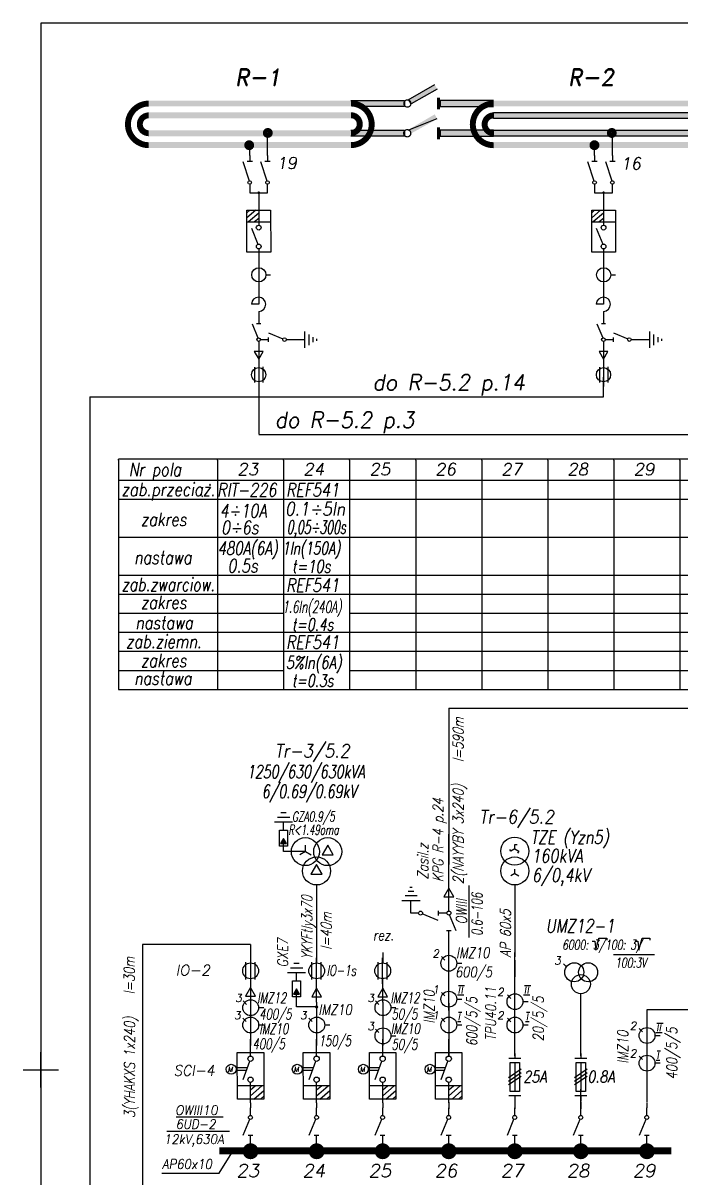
# Model space of a CAD drawing. Header units: millimetres. Extents: x -5 to 425, y -10 to 594.
# Drawn here: x -5 to 182, y 266.1 to 594 of the extents above; entities that cross this region are included whole.
import ezdxf
from ezdxf.enums import TextEntityAlignment as Align

# ---------------------------------------------------------------- set-up
doc = ezdxf.new("R2010")
doc.units = ezdxf.units.MM
doc.header["$PDMODE"] = 2
doc.header["$PDSIZE"] = 5
doc.layers.add('LINIE', color=4, linetype='Continuous')
doc.layers.add('STYKI', color=4, linetype='Continuous')
doc.styles.add('ROMAND', font='romand', dxfattribs={"width": 0.8, "oblique": 10, "height": 6})
doc.styles.add('ROMANS', font='romans', dxfattribs={"oblique": 10, "height": 4.2})

# ---------------------------------------------------------------- blocks, each defined once
blk = doc.blocks.new('8')
for p, q in [((-1.51, 6.04), (-1.51, -0.48)), ((1.96, 6.08), (1.96, -0.51))]:
    blk.add_line(p, q)
at = {"color": 7}
blk.add_line((0.21, 7.71), (0.21, -2.15), dxfattribs=at)
blk.add_circle((0.19, 2.81), 3)
blk = doc.blocks.new('*U4')
at = {"color": 0}
mesh = blk.add_polyface(dxfattribs=at)
corners = [(0, 0), (3.75, 6.51), (-3.76, 6.5)]
mesh.append_faces([[corners[k] for k in face] for face in [(0, 1, 2)]], dxfattribs={"color": 0})
blk = doc.blocks.new('6')
at = {"color": 7}
blk.add_line((-0.47, 6.02), (-0.47, -1.14), dxfattribs=at)
at = {"xscale": 0.5, "yscale": 0.5, "zscale": 0.5}
blk.add_blockref('*U4', (-0.47, 0.77), dxfattribs=at)
blk = doc.blocks.new('29')
for p, q in [((-12.14, 13.99), (-0.98, 20.41)), ((0.05, 18.48), (-10.92, 12.37)), ((-36.25, 13.75), (-13.75, 13.75)), ((-13.75, 11.25), (-33.75, 11.25)), ((-13.75, 13.75), (-13.75, 11.25)), ((-10.93, 12.35), (-11.85, 14.09)), ((-10.95, 12.16), (-11.78, 13.93)), ((23.75, 13.75), (1.25, 13.75)), ((1.25, 13.75), (1.25, 11.25)), ((1.25, 11.25), (23.75, 11.25)), ((-11.94, 1.43), (0, 6.25)), ((-36.25, 1.25), (-13.75, 1.25)), ((-13.75, 1.25), (-13.75, -1.25)), ((23.75, 1.25), (1.25, 1.25)), ((1.25, 1.25), (1.25, -1.25)), ((-13.75, -1.25), (-36.25, -1.25)), ((1.25, -1.25), (23.75, -1.25))]:
    blk.add_line(p, q)
at = {"const_width": 2.5}
for points in [[(-121.23, 12.47, 0.414214), (-129.98, 3.72, 1)], [(-36.25, -5, 0.414214), (-27.5, 3.75, 0.414214), (-36.25, 12.5, 1)], [(23.77, 12.47, 0.414214), (15.02, 3.72, 1)], [(108.75, -5, 0.414214), (117.5, 3.75, 0.414214), (108.75, 12.5, 1)], [(-129.98, 3.72, 0.414214), (-121.23, -5.03, 1)], [(-121.25, 7.5, 0.414214), (-125, 3.75, 1)], [(-125, 3.75, 0.414214), (-121.25, 0, 1)], [(-36.25, 0.08, 0.414214), (-32.5, 3.83, 0.414214), (-36.25, 7.58, 1)], [(15.02, 3.72, 0.414214), (23.77, -5.03, 1)], [(23.75, 7.5, 0.414214), (20, 3.75, 1)], [(20, 3.75, 0.414214), (23.75, 0, 1)], [(108.75, 0.08, 0.414214), (112.5, 3.83, 0.414214), (108.75, 7.58, 1)]]:
    blk.add_lwpolyline(points, format="xyb", dxfattribs=at)
at = {"const_width": 0.5}
for points in [[(-14, 12.5, 1), (-11, 12.5, 1)], [(-13.98, 12.49, 1), (-10.98, 12.49, 1)], [(-14.08, -0.03, 1), (-11.08, -0.03, 1)], [(-14, 0, 1), (-11, 0, 1)]]:
    blk.add_lwpolyline(points, format="xyb", close=True, dxfattribs=at)
for points in [[(23.75, 6.25), (23.75, 8.75), (108.75, 8.75), (108.75, 6.25)], [(23.75, -1.25), (23.75, 1.25), (108.75, 1.25), (108.75, -1.25)]]:
    blk.add_lwpolyline(points, close=True)
for points in [[(-11.99, 14.01), (-0.98, 20.41), (-10.92, 12.37), (0.1, 18.49)], [(0, 15), (1.25, 15), (0, 10), (1.25, 10)], [(-121.25, 13.75), (-36.25, 13.75), (-121.25, 11.25), (-36.25, 11.25)], [(-36.25, 13.75), (-13.75, 13.75), (-36.25, 11.25), (-13.75, 11.25)], [(1.25, 13.75), (23.75, 13.75), (1.25, 11.25), (23.75, 11.25)], [(23.75, 13.75), (108.75, 13.75), (23.75, 11.25), (108.75, 11.25)], [(-121.25, 8.75), (-36.25, 8.75), (-121.25, 6.25), (-36.25, 6.25)], [(-12.01, 1.52), (-1, 7.92), (-10.93, -0.12), (0.08, 6)], [(23.75, 8.75), (108.75, 8.75), (23.75, 6.25), (108.75, 6.25)], [(-121.25, 1.25), (-36.25, 1.25), (-121.25, -1.25), (-36.25, -1.25)], [(-36.25, 1.25), (-13.75, 1.25), (-36.25, 1.25), (-13.75, -1.25)], [(-36.25, 1.25), (-13.75, 1.25), (-36.25, -1.25), (-13.75, -1.25)], [(0, 2.5), (1.25, 2.5), (0, -2.5), (1.25, -2.5)], [(1.25, 1.25), (23.75, 1.25), (1.25, -1.25), (23.75, 1.25)], [(1.25, 1.25), (23.75, 1.25), (1.25, -1.25), (23.75, -1.25)], [(23.75, 1.25), (108.75, 1.25), (23.75, -1.25), (108.75, -1.25)], [(-121.25, -3.75), (-36.25, -3.75), (-121.25, -6.25), (-36.25, -6.25)], [(23.75, -3.75), (108.75, -3.75), (23.75, -6.25), (108.75, -6.25)]]:
    blk.add_solid(points)
blk = doc.blocks.new('7')
for p, q in [((3.4, 0), (-3.46, 0)), ((0, 4.82), (0, 0)), ((2.19, -1.76), (-2.36, -1.76)), ((0.98, -3.52), (-1.07, -3.52)), ((0.36, -5.03), (-0.49, -5.03))]:
    blk.add_line(p, q)

msp = doc.modelspace()

# ---------------------------------------------------------------- linework, layer by layer
for p, q in [((420, 594), (0, 594)), ((0, 594), (0, 0)), ((58.25, 322.65), (58.25, 327.59)), ((60.85, 322.68), (60.85, 327.57)), ((132.87, 289.7), (136.25, 289.7)), ((134.56, 289.7), (134.56, 288.16)), ((151.62, 289.7), (155, 289.7)), ((153.31, 289.7), (153.31, 288.16)), ((50.65, 267.71), (54.29, 273.51)), ((34.4, 267.71), (50.65, 267.71))]:
    msp.add_line(p, q)
at = {"color": 7}
for p, q in [((64.37, 556.42), (64.37, 562.67)), ((162.25, 556.42), (162.25, 562.67)), ((59.31, 556.42), (59.31, 559.33)), ((157.19, 556.42), (157.18, 559.33)), ((58.58, 554.79), (60.09, 554.79)), ((59.31, 556.42), (59.31, 554.79)), ((63.64, 554.79), (65.15, 554.79)), ((64.37, 556.42), (64.37, 554.79)), ((156.46, 554.79), (157.97, 554.79)), ((157.19, 556.42), (157.19, 554.79)), ((161.52, 554.79), (163.03, 554.79)), ((162.25, 556.42), (162.25, 554.79)), ((59.32, 548.26), (59.32, 545.88)), ((64.38, 545.88), (64.38, 548.26)), ((157.19, 548.26), (157.19, 545.88)), ((162.26, 545.88), (162.26, 548.26)), ((59.32, 545.88), (64.38, 545.88)), ((61.88, 545.88), (61.88, 544.27)), ((157.19, 545.88), (162.26, 545.88)), ((159.75, 545.88), (159.75, 544.27)), ((61.88, 544.27), (61.88, 541.89)), ((61.88, 541.89), (61.88, 536.65)), ((159.75, 544.27), (159.75, 541.89)), ((159.75, 541.89), (159.75, 536.65)), ((58.5, 529.01), (58.5, 540.95)), ((58.5, 540.95), (65.25, 540.95)), ((59.35, 540.95), (58.5, 540.17)), ((61.04, 540.95), (58.5, 538.72)), ((61.88, 540.06), (58.96, 537.58)), ((61.88, 538.57), (60.67, 537.58)), ((64.53, 540.95), (65.25, 540.95)), ((65.25, 540.95), (65.28, 529.01)), ((156.38, 529.01), (156.38, 540.95)), ((156.38, 540.95), (163.13, 540.95)), ((157.23, 540.95), (156.38, 540.17)), ((158.92, 540.95), (156.38, 538.72)), ((159.75, 540.06), (156.84, 537.58)), ((159.75, 538.57), (158.55, 537.58)), ((162.41, 540.95), (163.13, 540.95)), ((163.13, 540.95), (163.15, 529.01)), ((58.5, 537.58), (65.25, 537.58)), ((156.38, 537.58), (163.13, 537.58)), ((58.66, 529.01), (58.5, 529.01)), ((65.28, 529.01), (58.66, 529.01)), ((61.88, 529.95), (61.88, 527.92)), ((156.54, 529.01), (156.38, 529.01)), ((163.15, 529.01), (156.54, 529.01)), ((159.75, 529.95), (159.75, 527.92)), ((61.88, 527.92), (61.88, 526.38)), ((61.88, 526.38), (61.88, 519.07)), ((159.75, 527.92), (159.75, 526.38)), ((159.75, 526.38), (159.75, 519.07)), ((63.94, 522.62), (65.25, 522.62)), ((161.81, 522.62), (163.12, 522.62)), ((61.88, 520.76), (61.87, 517.59)), ((159.75, 520.76), (159.75, 517.59)), ((61.87, 517.59), (61.87, 514.3)), ((159.75, 517.59), (159.75, 514.3)), ((61.87, 514.3), (59.81, 514.3)), ((61.88, 512.22), (61.88, 510.85)), ((159.75, 514.3), (157.68, 514.3)), ((159.75, 512.22), (159.75, 510.85)), ((61.26, 508.76), (62.45, 508.76)), ((61.88, 510.91), (61.88, 508.76)), ((159.13, 508.76), (160.33, 508.76)), ((159.75, 510.91), (159.75, 508.76)), ((74.9, 506.48), (74.9, 501.85)), ((76.09, 505.66), (76.09, 502.59)), ((61.87, 502.16), (61.87, 497.33)), ((61.88, 503.69), (61.88, 501.72)), ((62.44, 504.19), (64.59, 504.19)), ((64.59, 504.81), (64.59, 503.61)), ((69.69, 504.19), (71.66, 504.19)), ((71.65, 504.19), (74.9, 504.19)), ((77.28, 504.85), (77.28, 503.46)), ((78.3, 504.43), (78.3, 503.86)), ((159.75, 503.69), (159.75, 501.72)), ((159.75, 502.16), (159.75, 497.33)), ((160.32, 504.19), (162.47, 504.19)), ((162.47, 504.81), (162.47, 503.61)), ((167.57, 504.19), (169.53, 504.19)), ((60.72, 496.42), (60.72, 492.01)), ((61.87, 497.55), (61.87, 490.89)), ((63.06, 496.45), (63.06, 492)), ((158.59, 496.42), (158.59, 492.01)), ((159.75, 497.55), (159.75, 490.89)), ((160.93, 496.45), (160.93, 492)), ((22.06, 470.36), (50.19, 470.36)), ((22.06, 469.98), (22.06, 470.31)), ((22.06, 469.98), (22.06, 404.96)), ((50.19, 470.36), (331.44, 470.36)), ((50.19, 469.97), (50.19, 470.36)), ((50.19, 469.98), (50.19, 404.96)), ((68.94, 469.97), (68.94, 470.36)), ((68.94, 469.98), (68.94, 404.96)), ((87.69, 469.97), (87.69, 470.36)), ((87.69, 469.98), (87.69, 404.96)), ((106.44, 469.97), (106.44, 470.36)), ((106.44, 469.98), (106.44, 404.96)), ((125.19, 469.97), (125.19, 470.36)), ((125.19, 469.98), (125.19, 404.96)), ((143.94, 469.97), (143.94, 470.36)), ((143.94, 469.98), (143.94, 404.96)), ((162.69, 469.97), (162.69, 470.36)), ((162.69, 469.98), (162.69, 404.96)), ((181.44, 469.97), (181.44, 470.36)), ((181.44, 469.98), (181.44, 404.96)), ((22.06, 464.36), (50.19, 464.36)), ((50.19, 464.36), (331.44, 464.36)), ((50.19, 464.36), (331.44, 464.36)), ((46.06, 459.92), (45.77, 459.63)), ((22.06, 458.96), (50.19, 458.96)), ((50.19, 458.96), (331.44, 458.96)), ((50.19, 451.23), (50.19, 451.23)), ((50.19, 451.23), (50.19, 451.23)), ((22.06, 448.16), (50.19, 448.16)), ((50.19, 448.16), (331.44, 448.16)), ((22.06, 437.36), (50.19, 437.36)), ((50.19, 437.36), (331.44, 437.36)), ((22.06, 431.96), (50.19, 431.96)), ((50.19, 431.96), (256.44, 431.96)), ((22.06, 426.56), (50.19, 426.56)), ((50.19, 426.56), (68.94, 426.56)), ((87.69, 426.56), (331.44, 426.56)), ((22.06, 421.16), (50.19, 421.16)), ((50.19, 421.16), (331.44, 421.16)), ((22.06, 415.76), (50.19, 415.76)), ((50.19, 415.76), (256.44, 415.76)), ((22.06, 410.36), (50.19, 410.36)), ((50.19, 410.36), (68.94, 410.36)), ((87.69, 410.36), (331.44, 410.36)), ((22.06, 404.96), (50.19, 404.96)), ((50.19, 404.96), (331.44, 404.96)), ((66.34, 367.35), (71.49, 367.35)), ((67.25, 368.67), (70.66, 368.67)), ((68.16, 369.99), (69.7, 369.99)), ((68.89, 365.03), (68.89, 367.35)), ((68.9, 360.9), (68.9, 361.42)), ((68.9, 360.45), (68.9, 360.9)), ((75.12, 358.93), (75.12, 360.78)), ((81.46, 360.78), (79.86, 358.01)), ((83.05, 358.01), (81.46, 360.78)), ((134.56, 360.95), (135.19, 360.95)), ((134.56, 359.68), (134.56, 360.95)), ((68.9, 358.93), (68.9, 360.45)), ((75.12, 358.93), (68.9, 358.93)), ((75.12, 358.93), (73.53, 358.01)), ((75.12, 358.93), (76.72, 358.01)), ((79.86, 358.01), (83.05, 358.01)), ((133.46, 359.04), (133.15, 359.58)), ((134.56, 359.68), (133.46, 359.04)), ((134.56, 359.68), (135.66, 359.04)), ((135.66, 359.04), (135.35, 358.51)), ((78.29, 355.29), (76.7, 352.52)), ((79.89, 352.52), (78.29, 355.29)), ((76.7, 352.52), (79.89, 352.52)), ((134.56, 352.69), (133.46, 352.05)), ((134.56, 352.69), (134.56, 353.96)), ((134.56, 352.69), (135.66, 352.05)), ((78.29, 349.47), (78.29, 329.07)), ((104.33, 347.76), (105.87, 347.76)), ((104.8, 348.89), (105.43, 348.89)), ((121.58, 334.6), (121.58, 349.34)), ((134.56, 349.47), (134.56, 329.07)), ((102.52, 345.11), (107.66, 345.11)), ((103.42, 346.44), (106.84, 346.44)), ((105.07, 341.5), (105.07, 345.11)), ((107.24, 341.51), (105.05, 341.51)), ((112.87, 340.82), (112.87, 342.15)), ((115.26, 341.51), (112.87, 341.51)), ((115.81, 342.08), (115.81, 344.26)), ((116.5, 336.45), (115.17, 336.45)), ((115.81, 334.06), (115.81, 336.45)), ((78.31, 332.82), (78.31, 327.2)), ((78.31, 332.82), (78.31, 327.2)), ((115.81, 315.95), (115.81, 334.36)), ((156.51, 333.51), (157.24, 333.51)), ((157.24, 333.51), (157.52, 331.02)), ((157.52, 331.02), (158.44, 334.34)), ((158.44, 334.34), (160.66, 334.34)), ((160.66, 334.34), (160.66, 333.79)), ((168.74, 333.51), (169.48, 333.51)), ((169.48, 333.51), (169.76, 331.02)), ((169.76, 331.02), (170.68, 334.34)), ((170.68, 334.34), (172.9, 334.34)), ((172.9, 334.34), (172.9, 333.79)), ((97.06, 330.29), (97.06, 327.2)), ((113.72, 329.17), (114.7, 328.18)), ((134.56, 328.92), (134.56, 330.35)), ((134.56, 324.49), (134.56, 330.35)), ((134.56, 328.1), (134.56, 323.45)), ((162.6, 329.73), (174.22, 329.73)), ((70.94, 325.94), (74.35, 325.94)), ((71.84, 327.26), (73.38, 327.26)), ((78.31, 321.6), (78.3, 325.14)), ((78.31, 321.6), (78.3, 325.14)), ((78.31, 321.6), (78.3, 325.14)), ((97.06, 321.6), (97.05, 325.14)), ((118.1, 327.29), (119.55, 327.29)), ((134.56, 300.95), (134.56, 325.32)), ((148.36, 327.14), (149.34, 326.16)), ((70.03, 324.62), (75.17, 324.62)), ((72.58, 322.29), (72.58, 324.62)), ((72.58, 318.17), (72.58, 318.69)), ((72.58, 317.71), (72.58, 318.17)), ((113.72, 318.98), (114.7, 318)), ((118.29, 318.31), (119.28, 318.31)), ((118.54, 320.99), (119.53, 320.99)), ((119.07, 318.31), (120.06, 318.31)), ((119.32, 320.99), (120.31, 320.99)), ((132.48, 318.27), (133.46, 317.28)), ((137.05, 318.31), (138.04, 318.31)), ((137.3, 320.99), (138.29, 320.99)), ((137.84, 318.31), (138.82, 318.31)), ((138.08, 320.99), (139.07, 320.99)), ((153.31, 300.95), (153.31, 318.63)), ((57.46, 316.56), (58.44, 315.57)), ((72.58, 314.86), (72.58, 317.71)), ((78.31, 314.86), (72.58, 314.86)), ((78.31, 316.23), (78.31, 313.86)), ((95.01, 316.56), (96, 315.58)), ((97.06, 316.23), (97.06, 313.86)), ((115.81, 313.86), (115.81, 315.91)), ((118.1, 317.11), (119.55, 317.11)), ((136.86, 316.4), (138.31, 316.4)), ((57.35, 311.71), (58.33, 310.72)), ((61.84, 314.68), (63.29, 314.68)), ((76.1, 311.71), (77.08, 310.72)), ((78.31, 313.86), (78.31, 311.99)), ((78.31, 312.06), (78.31, 303.93)), ((97.06, 313.86), (97.06, 311.99)), ((97.06, 312.06), (97.06, 303.93)), ((99.39, 314.69), (100.84, 314.69)), ((113.73, 311.64), (114.71, 310.65)), ((115.81, 312.06), (115.81, 303.93)), ((118.54, 313.37), (119.53, 313.37)), ((132.48, 311.64), (133.46, 310.65)), ((137.89, 313.37), (138.87, 313.37)), ((172.06, 314.07), (172.06, 287.82)), ((190.81, 314.07), (172.06, 314.07)), ((172.06, 312.06), (172.06, 303.93)), ((61.86, 309.76), (63.31, 309.76)), ((80.61, 309.76), (82.06, 309.76)), ((95.01, 308.56), (96, 307.58)), ((118.11, 309.76), (119.56, 309.76)), ((118.29, 310.69), (119.28, 310.69)), ((136.86, 309.76), (138.31, 309.76)), ((137.64, 310.69), (138.63, 310.69)), ((169.85, 308.75), (170.83, 307.77)), ((174.86, 310.25), (175.85, 310.25)), ((175.64, 310.25), (176.63, 310.25)), ((78.31, 303.17), (78.31, 305.74)), ((97.06, 303.17), (97.06, 305.74)), ((99.39, 306.69), (100.84, 306.69)), ((115.81, 303.17), (115.81, 305.74)), ((174.36, 306.8), (175.81, 306.8)), ((174.61, 307.58), (175.6, 307.58)), ((175.4, 307.58), (176.38, 307.58)), ((55.81, 288.69), (55.78, 301.96)), ((55.78, 301.96), (63.13, 301.96)), ((59.56, 300.92), (59.56, 303.17)), ((63.13, 301.96), (63.31, 301.96)), ((63.13, 301.96), (63.31, 301.96)), ((63.31, 301.96), (63.31, 288.69)), ((74.56, 288.69), (74.53, 301.96)), ((74.53, 301.96), (81.88, 301.96)), ((78.31, 300.92), (78.31, 303.17)), ((81.88, 301.96), (82.06, 301.96)), ((82.06, 301.96), (82.06, 288.69)), ((93.31, 288.69), (93.28, 301.96)), ((93.28, 301.96), (100.63, 301.96)), ((97.06, 300.92), (97.06, 303.17)), ((100.63, 301.96), (100.81, 301.96)), ((100.81, 301.96), (100.81, 288.69)), ((112.06, 288.69), (112.03, 301.96)), ((112.03, 301.96), (119.38, 301.96)), ((115.81, 300.92), (115.81, 303.17)), ((115.81, 300.92), (115.81, 303.17)), ((119.38, 301.96), (119.56, 301.96)), ((119.56, 301.96), (119.56, 288.69)), ((134.56, 301.69), (134.56, 300.37)), ((153.31, 301.69), (153.31, 300.37)), ((174.95, 302.45), (175.94, 302.45)), ((132.87, 300.37), (136.25, 300.37)), ((134.41, 300.38), (134.41, 300.37)), ((134.56, 299.06), (134.56, 290.89)), ((151.62, 300.37), (155, 300.37)), ((153.16, 300.38), (153.16, 300.37)), ((153.31, 299.06), (153.31, 290.89)), ((169.85, 300.92), (170.83, 299.93)), ((174.36, 298.97), (175.81, 298.97)), ((174.7, 299.78), (175.69, 299.78)), ((58.56, 297.59), (55.46, 297.59)), ((58.31, 296.87), (55.46, 296.87)), ((77.31, 297.59), (74.21, 297.59)), ((77.06, 296.87), (74.21, 296.87)), ((96.06, 297.59), (92.96, 297.59)), ((95.81, 296.87), (92.96, 296.87)), ((114.74, 296.87), (111.88, 296.87)), ((114.99, 297.59), (111.89, 297.59)), ((136.39, 297.24), (132.74, 294.73)), ((132.77, 293.78), (136.38, 296.3)), ((132.77, 292.83), (136.35, 295.27)), ((155.14, 297.24), (151.49, 294.73)), ((151.52, 293.78), (155.13, 296.3)), ((151.52, 292.83), (155.1, 295.27)), ((63.31, 292.44), (55.81, 292.44)), ((59.56, 289.68), (62.8, 292.44)), ((59.56, 291.33), (60.9, 292.44)), ((82.06, 292.44), (74.56, 292.44)), ((78.31, 287.64), (78.31, 293.47)), ((78.31, 289.68), (81.55, 292.44)), ((78.31, 291.33), (79.65, 292.44)), ((100.81, 292.44), (93.31, 292.44)), ((97.06, 287.64), (97.06, 293.47)), ((97.06, 291.33), (98.4, 292.44)), ((97.06, 289.68), (100.3, 292.44)), ((119.56, 292.44), (112.06, 292.44)), ((115.81, 289.68), (119.05, 292.44)), ((115.81, 291.33), (117.15, 292.44)), ((63.31, 288.69), (55.81, 288.69)), ((56.61, 288.69), (55.81, 288.69)), ((56.61, 288.69), (55.81, 288.69)), ((60.49, 288.69), (63.31, 291.17)), ((62.37, 288.69), (63.31, 289.55)), ((82.06, 288.69), (74.56, 288.69)), ((75.36, 288.69), (74.56, 288.69)), ((79.24, 288.69), (82.06, 291.17)), ((81.12, 288.69), (82.06, 289.55)), ((100.81, 288.69), (93.31, 288.69)), ((94.11, 288.69), (93.31, 288.69)), ((97.99, 288.69), (100.81, 291.17)), ((99.87, 288.69), (100.81, 289.55)), ((119.56, 288.69), (112.06, 288.69)), ((112.86, 288.69), (112.06, 288.69)), ((116.74, 288.69), (119.56, 291.17)), ((118.62, 288.69), (119.56, 289.55)), ((134.56, 289.7), (134.56, 285.95)), ((153.31, 285.95), (153.31, 291.57)), ((59.56, 284.08), (59.56, 286.26)), ((78.31, 284.08), (78.31, 286.26)), ((78.31, 284.08), (78.31, 286.26)), ((78.32, 287.66), (78.32, 286.24)), ((97.06, 284.08), (97.06, 286.26)), ((97.06, 284.08), (97.06, 286.26)), ((97.07, 287.66), (97.07, 286.24)), ((115.81, 284.08), (115.81, 286.26)), ((115.81, 287.66), (115.81, 286.24)), ((134.56, 284.08), (134.56, 286.26)), ((134.57, 287.66), (134.57, 286.24)), ((153.31, 287.82), (153.31, 285.95)), ((153.31, 284.08), (153.31, 286.26)), ((172.06, 284.08), (172.06, 286.26)), ((172.07, 287.66), (172.07, 286.24)), ((38.4, 283.65), (51.74, 283.65)), ((35.76, 279.62), (53.55, 279.62)), ((58.87, 278.45), (60.21, 278.45)), ((77.62, 278.45), (78.96, 278.45)), ((77.62, 278.45), (78.96, 278.45)), ((78.31, 276.06), (78.31, 278.45)), ((78.31, 276.06), (78.31, 278.45)), ((96.37, 278.45), (97.71, 278.45)), ((96.37, 278.45), (97.71, 278.45)), ((97.06, 276.06), (97.06, 278.45)), ((97.06, 276.06), (97.06, 278.45)), ((115.12, 278.45), (116.46, 278.45)), ((115.81, 276.06), (115.81, 278.45)), ((133.87, 278.45), (135.21, 278.45)), ((134.56, 276.06), (134.56, 278.45)), ((152.62, 278.45), (153.96, 278.45)), ((153.31, 276.06), (153.31, 278.45)), ((171.37, 278.45), (172.71, 278.45)), ((172.06, 276.06), (172.06, 278.45))]:
    msp.add_line(p, q, dxfattribs=at)
at = {"lineweight": 30}
for p, q in [((59.56, 332.57), (28.9, 332.57)), ((28.92, 332.57), (28.92, 222.65))]:
    msp.add_line(p, q, dxfattribs=at)
at = {"color": 7, "lineweight": 30}
for p, q in [((59.56, 332.57), (59.56, 313.86)), ((59.56, 313.86), (59.56, 311.99)), ((59.56, 312.06), (59.56, 303.93)), ((59.56, 303.17), (59.56, 305.74)), ((59.56, 300.92), (59.56, 303.17)), ((59.56, 287.64), (59.56, 293.47)), ((59.57, 287.66), (59.57, 286.24)), ((59.56, 276.06), (59.56, 278.45))]:
    msp.add_line(p, q, dxfattribs=at)
at = {"color": 7, "const_width": 1.69}
for points in [[(128.55, 571.17, 0.414214), (122.64, 565.27, 1)], [(128.53, 567.82, 0.414214), (126, 565.29, 1)], [(122.64, 565.27, 0.414214), (128.55, 559.36, 1)], [(126, 565.29, 0.414214), (128.53, 562.76, 1)]]:
    msp.add_lwpolyline(points, format="xyb", dxfattribs=at)
at = {"color": 7}
for points in [[(67.75, 360.45), (67.75, 365.03), (70.01, 365.03), (70.01, 360.45)], [(71.44, 317.71), (71.44, 322.29), (73.69, 322.29), (73.69, 317.71)], [(133.23, 290.89), (133.23, 299.06), (135.9, 299.06), (135.9, 290.89)], [(151.98, 290.89), (151.98, 299.06), (154.65, 299.06), (154.65, 290.89)]]:
    msp.add_lwpolyline(points, close=True, dxfattribs=at)
for points, const_width in [([(78.08, 314.86, 1), (78.54, 314.86, 1)], 0.452), ([(58.44, 273.92, 1), (60.69, 273.92, 1)], 2.25), ([(77.19, 273.92, 1), (79.44, 273.92, 1)], 2.25), ([(95.94, 273.92, 1), (98.19, 273.92, 1)], 2.25), ([(114.69, 273.92, 1), (116.94, 273.92, 1)], 2.25), ([(133.44, 273.92, 1), (135.69, 273.92, 1)], 2.25), ([(152.19, 273.92, 1), (154.44, 273.92, 1)], 2.25), ([(170.94, 273.92, 1), (173.19, 273.92, 1)], 2.25), ([(58.81, 273.92, 1), (60.31, 273.92, 1)], 1.5)]:
    msp.add_lwpolyline(points, format="xyb", close=True, dxfattribs=dict(at, const_width=const_width))
at = {"const_width": 2}
msp.add_lwpolyline([(50.74, 274.03), (179.01, 274.03)], dxfattribs=at)
at = {"color": 7}
for centre, radius in [((59.32, 548.77), 0.506), ((64.38, 548.77), 0.506), ((157.2, 548.77), 0.506), ((162.26, 548.77), 0.506), ((61.87, 535.97), 0.675), ((159.75, 535.97), 0.675), ((61.88, 530.62), 0.675), ((159.75, 530.62), 0.675), ((61.91, 522.59), 2.02), ((159.78, 522.59), 2.02), ((61.85, 504.19), 0.506), ((69.19, 504.21), 0.506), ((159.72, 504.19), 0.506), ((167.06, 504.21), 0.506), ((61.87, 494.24), 2.02), ((159.74, 494.24), 2.02), ((75.12, 358.93), 3.98), ((81.46, 358.93), 3.98), ((134.56, 359.07), 3.98), ((78.29, 353.45), 3.98), ((134.56, 353.45), 3.98), ((107.8, 341.48), 0.562), ((115.84, 341.51), 0.562), ((115.84, 327.26), 2.25), ((151.45, 324.69), 2.7), ((155.38, 324.69), 2.7), ((153.31, 321.33), 2.7), ((115.84, 317.07), 2.25), ((134.6, 316.36), 2.25), ((59.59, 314.65), 2.25), ((97.14, 314.65), 2.25), ((59.6, 309.73), 2.25), ((78.35, 309.73), 2.25), ((115.85, 309.73), 2.25), ((134.6, 309.73), 2.25), ((97.14, 306.65), 2.25), ((172.1, 306.77), 2.25), ((54.06, 297.19), 1.4), ((59.56, 300.17), 0.75), ((59.56, 300.17), 0.75), ((72.81, 297.19), 1.4), ((78.31, 300.17), 0.75), ((91.56, 297.19), 1.4), ((97.06, 300.17), 0.75), ((110.49, 297.19), 1.4), ((115.81, 300.17), 0.75), ((172.1, 298.93), 2.25), ((59.56, 294.22), 0.75), ((78.31, 294.22), 0.75), ((97.06, 294.22), 0.75), ((115.81, 294.22), 0.75), ((59.53, 283.51), 0.562), ((78.28, 283.51), 0.562), ((78.28, 283.51), 0.562), ((97.03, 283.51), 0.562), ((97.03, 283.51), 0.562), ((115.78, 283.51), 0.562), ((134.53, 283.51), 0.562), ((153.28, 283.51), 0.562), ((172.03, 283.51), 0.562)]:
    msp.add_circle(centre, radius, dxfattribs=at)
msp.add_circle((59.57, 325.1), 2.25)
for centre in [(61.83, 514.22), (159.7, 514.22)]:
    msp.add_arc(centre, 2.02, 271.6767, 177.8355, dxfattribs=at)
msp.add_point((0, 297))
for points in [[(128.53, 572.04), (185.91, 572.04), (128.53, 570.35), (185.91, 570.35)], [(128.53, 568.66), (185.91, 568.66), (128.53, 566.97), (185.91, 566.97)], [(128.53, 563.6), (185.91, 563.6), (128.53, 561.91), (185.91, 561.91)], [(128.53, 560.22), (185.91, 560.22), (128.53, 558.54), (185.91, 558.54)], [(69.77, 361.21), (68.91, 362.7), (68.05, 361.21)], [(73.45, 318.48), (72.59, 319.96), (71.74, 318.48)]]:
    msp.add_solid(points, dxfattribs=at)
msp.add_3dface([(115.81, 348.55), (114.41, 346.11), (117.22, 346.11)], dxfattribs=at)
at = {"layer": 'LINIE', "color": 7}
for p, q in [((159.75, 487.94), (159.75, 493.57)), ((61.87, 490.89), (61.87, 477.35)), ((13.93, 487.94), (13.95, 126.92)), ((13.93, 487.94), (159.75, 487.94)), ((61.87, 479.13), (61.87, 477.35)), ((61.87, 477.92), (61.87, 477.35)), ((61.87, 477.32), (345.6, 477.32)), ((115.81, 399.63), (355.13, 399.63))]:
    msp.add_line(p, q, dxfattribs=at)
at = {"layer": 'LINIE', "color": 7, "const_width": 1.35}
for points in [[(63.73, 562.84, 1), (65.18, 562.84, 1)], [(161.36, 562.84, 1), (162.81, 562.84, 1)], [(58.45, 559.36, 1), (59.9, 559.36, 1)], [(156.44, 559.36, 1), (157.89, 559.36, 1)]]:
    msp.add_lwpolyline(points, format="xyb", close=True, dxfattribs=at)
at = {"layer": 'STYKI', "color": 7}
for p, q in [((57.34, 554.7), (59.15, 549.26)), ((62.4, 554.7), (64.21, 549.26)), ((155.21, 554.7), (157.02, 549.26)), ((160.27, 554.7), (162.09, 549.26)), ((59.78, 535.81), (61.63, 531.24)), ((157.65, 535.81), (159.51, 531.24)), ((59.97, 508.71), (61.66, 504.66)), ((157.85, 508.71), (159.54, 504.66)), ((64.67, 506.09), (68.72, 504.4)), ((162.54, 506.09), (166.6, 504.4)), ((115.81, 399.63), (115.81, 355.32)), ((115.81, 341.84), (115.81, 363.85)), ((112.82, 339.4), (108.31, 341.27)), ((117.93, 336.5), (116.05, 341)), ((115.81, 315.95), (115.81, 310.32)), ((115.81, 304.7), (115.81, 300.95)), ((57.42, 294.31), (59.34, 299.44)), ((76.17, 294.31), (78.09, 299.44)), ((94.92, 294.31), (96.84, 299.44)), ((113.67, 294.31), (115.59, 299.44)), ((115.81, 287.64), (115.81, 293.47)), ((115.81, 287.82), (115.81, 285.95)), ((57.45, 278.5), (59.32, 283)), ((76.2, 278.5), (78.07, 283)), ((76.2, 278.5), (78.07, 283)), ((94.95, 278.5), (96.82, 283)), ((94.95, 278.5), (96.82, 283)), ((113.7, 278.5), (115.57, 283)), ((132.45, 278.5), (134.32, 283)), ((151.2, 278.5), (153.07, 283)), ((169.95, 278.5), (171.82, 283))]:
    msp.add_line(p, q, dxfattribs=at)
at = {"layer": 'STYKI', "color": 7, "const_width": 0.338}
for points in [[(61.68, 545.89, 1), (62.09, 545.89, 1)], [(159.56, 545.89, 1), (159.96, 545.89, 1)]]:
    msp.add_lwpolyline(points, format="xyb", close=True, dxfattribs=at)

# ---------------------------------------------------------------- block references
at = {"color": 7, "xscale": 0.6749999999999998, "yscale": 0.6749999999999998, "zscale": 0.6749999999999998}
msp.add_blockref('29', (112.5, 562.76), dxfattribs=at)
at = {"color": 7}
for name, p, xscale, yscale, zscale, rotation in [('7', (172.78, 504.19), 0.6750000000000007, 0.6750000000000007, 0.6750000000000007, 90), ('*U4', (68.91, 362.7), 0.2280147247762159, 0.2280147247762159, 0.2280147247762159, 180), ('8', (78.46, 327.21), 0.75, 0.75, 0.75, 180), ('8', (78.46, 327.21), 0.75, 0.75, 0.75, 180), ('8', (97.21, 327.21), 0.75, 0.75, 0.75, 180), ('6', (77.96, 320.74), 0.75, 0.75, 0.75, 180), ('6', (96.71, 320.74), 0.75, 0.75, 0.75, 180), ('*U4', (72.59, 319.96), 0.2280147247762159, 0.2280147247762159, 0.2280147247762159, 180)]:
    msp.add_blockref(name, p, dxfattribs=dict(at, xscale=xscale, yscale=yscale, zscale=zscale, rotation=rotation))
at = {"xscale": 0.375, "yscale": 0.375, "zscale": 0.375, "rotation": 180}
msp.add_blockref('*U4', (59.56, 320.38), dxfattribs=at)

# ---------------------------------------------------------------- texts
at = {"color": 7, "oblique": 10}
for s, height, style, p in [('R-1', 4.725, 'ROMAND', (55.13, 576.26)), ('R-2', 4.725, 'ROMAND', (149.63, 576.26)), ('23', 3.45, 'ROMANS', (55.81, 465.7)), ('24', 3.45, 'ROMANS', (74.56, 465.7)), ('25', 3.45, 'ROMANS', (93.31, 465.7)), ('26', 3.45, 'ROMANS', (111.96, 465.7)), ('27', 3.45, 'ROMANS', (130.71, 465.7)), ('28', 3.45, 'ROMANS', (149.46, 465.7)), ('29', 3.45, 'ROMANS', (168.31, 465.7)), ('2', 2.25, 'ROMANS', (111.18, 328.89)), ('3', 2.25, 'ROMANS', (145.72, 326.9)), ('3', 2.25, 'ROMANS', (55.18, 316.28)), ('3', 2.25, 'ROMANS', (92.73, 316.28)), ('1', 2.25, 'ROMANS', (111.18, 318.7)), ('2', 2.25, 'ROMANS', (129.52, 317.99)), ('3', 2.25, 'ROMANS', (54.82, 311.35)), ('3', 2.25, 'ROMANS', (73.57, 311.35)), ('1', 2.25, 'ROMANS', (111.19, 311.35)), ('2', 2.25, 'ROMANS', (129.52, 311.35)), ('3', 2.25, 'ROMANS', (92.73, 308.28)), ('2', 2.25, 'ROMANS', (167.21, 308.4)), ('2', 2.25, 'ROMANS', (167.21, 300.56)), ('M', 1.4, 'ROMANS', (53.08, 296.5)), ('M', 1.4, 'ROMANS', (71.83, 296.5)), ('M', 1.4, 'ROMANS', (90.58, 296.5)), ('M', 1.4, 'ROMANS', (109.51, 296.5)), ('23', 3.75, 'ROMANS', (55.57, 266.54)), ('24', 3.75, 'ROMANS', (74.32, 266.54)), ('25', 3.75, 'ROMANS', (93.07, 266.54)), ('26', 3.75, 'ROMANS', (111.82, 266.54)), ('27', 3.75, 'ROMANS', (130.57, 266.54)), ('28', 3.75, 'ROMANS', (149.32, 266.54)), ('29', 3.75, 'ROMANS', (168.07, 266.54))]:
    msp.add_text(s, height=height, dxfattribs=dict(at, style=style)).set_placement(p)
for s, height, style, width, p in [(' Nr pola', 3.75, 'ROMANS', 0.8, (22.87, 465.5)), ('.', 3.75, 'ROMANS', 0.8, (47.35, 462.83)), ('4-10A', 3.75, 'ROMANS', 0.8, (50.77, 453.77)), (':', 3.75, 'ROMANS', 0.8, (54.61, 454.32)), ('0-6s', 3.75, 'ROMANS', 0.8, (51.17, 449.05)), (':', 3.75, 'ROMANS', 0.8, (54.93, 449.53)), ('1In(150A)', 3.6, 'ROMANS', 0.7, (68.49, 443.24)), ('0.5s', 3.75, 'ROMANS', 0.8, (53.01, 438.17)), ('t=10s', 3.6, 'ROMANS', 0.75, (71.28, 438.06)), ('1.6In(240A)', 3.4, 'ROMANS', 0.63, (68.6, 426.7)), ('t=0.4s', 3.5, 'ROMANS', 0.75, (71.28, 421.61)), ('5%In(6A)', 3.6, 'ROMANS', 0.75, (69.57, 410.79)), ('t=0.3s', 3.5, 'ROMANS', 0.75, (71.28, 405.7)), ('Tr-3/5.2', 3.75, 'ROMAND', 0.9, (66.44, 385.68)), ('1250/630/630kVA', 3.75, 'ROMANS', 0.7, (58.51, 379.74)), ('6/0.69/0.69kV', 3.75, 'ROMANS', 0.7, (62.72, 374.15)), ('GZA0.9/5', 2.8, 'ROMANS', 0.67, (71.34, 367.48)), ('Tr-6/5.2', 3.75, 'ROMAND', 0.9, (124.44, 366.94)), ('R<1.49oma', 2.8, 'ROMANS', 0.65, (70.28, 363.74)), ('TZE (Yzn5)', 3.75, 'ROMANS', 0.8, (139.04, 361.18)), ('160kVA', 3.75, 'ROMANS', 0.8, (139.27, 355.87)), ('6/0,4kV', 3.75, 'ROMANS', 0.8, (139.43, 350.39)), ('UMZ12-1', 3.75, 'ROMANS', 0.8, (143.32, 335.99)), ('rez.', 3, 'ROMAND', 0.8, (94.29, 333.73)), ('IMZ10', 3, 'ROMANS', 0.8, (117.93, 328.75)), ('6000: 3/100: 3/', 2.75, 'ROMANS', 0.7, (148.01, 331.12)), ('100:3V', 2.75, 'ROMANS', 0.7, (163.05, 326.04)), ('IO-1s', 3, 'ROMANS', 0.7, (81.14, 323.72)), ('600/5', 3, 'ROMANS', 0.8, (117.62, 323.29)), ('IMZ12', 3, 'ROMANS', 0.7, (61.44, 315.96)), ('IMZ12', 3, 'ROMANS', 0.7, (99.26, 315.97)), ('I', 1.9, 'ROMANS', 0.75, (118.46, 318.7)), ('I', 1.9, 'ROMANS', 0.75, (119.24, 318.7)), ('I', 1.9, 'ROMANS', 0.75, (137.22, 318.7)), ('I', 1.9, 'ROMANS', 0.75, (138.01, 318.7)), ('400/5', 3, 'ROMANS', 0.7, (62.03, 311.33)), ('IMZ10', 3, 'ROMANS', 0.8, (78.85, 312.6)), ('50/5', 3, 'ROMANS', 0.7, (99.58, 311.33)), ('I', 1.9, 'ROMANS', 0.75, (118.46, 311.08)), ('I', 1.9, 'ROMANS', 0.75, (137.81, 311.08)), ('IMZ10', 3, 'ROMANS', 0.7, (62.02, 307.18)), ('IMZ10', 3, 'ROMANS', 0.7, (99.37, 307.19)), ('I', 1.9, 'ROMANS', 0.75, (174.78, 307.97)), ('I', 1.9, 'ROMANS', 0.75, (175.52, 307.97)), ('400/5', 3, 'ROMANS', 0.7, (60.14, 302.91)), ('150/5', 3, 'ROMANS', 0.7, (78.89, 303.77)), ('50/5', 3, 'ROMANS', 0.7, (99.58, 302.74)), ('I', 1.9, 'ROMANS', 0.75, (174.87, 300.16)), ('25A', 3.3, 'ROMANS', 0.8, (137.01, 293.45)), ('0.8A', 3.3, 'ROMANS', 0.8, (155.19, 293.45)), ('6UD-2', 2.7, 'ROMANS', 0.9, (38.29, 280.27)), ('12kV,630A', 2.7, 'ROMANS', 0.9, (34.97, 276)), ('AP60x10', 2.7, 'ROMANS', 0.9, (34.45, 268.94))]:
    msp.add_text(s, height=height, dxfattribs=dict(at, style=style, width=width)).set_placement(p)
at = {"color": 7, "style": 'ROMANS', "oblique": 10}
for s, width, p, p2 in [('zab.przeciaz.', 0.745309, (22.87, 459.84), (49.49, 459.84)), ('RIT-226', 0.738384, (50.05, 459.68), (66.92, 459.68)), ('0.1-5In', 0.801809, (69.33, 454.29), (86.37, 454.29)), ('0,05-300s', 0.551951, (69.82, 449.13), (86.58, 449.13)), ('480A(6A)', 0.681493, (50.21, 443.13), (67.24, 443.13))]:
    msp.add_text(s, height=3.75, dxfattribs=dict(at, width=width)).set_placement(p, p2, align=Align.FIT)
at = {"color": 7, "style": 'ROMANS'}
for s, oblique, width, p in [('YKYFtly3x70', 15, 0.75, (77.06, 328.3)), ('OWIII', 10, 0.8, (120.93, 338.3)), ('0.6-106', 10, 0.7, (125.35, 335.01)), ('l=40m', 15, 0.8, (82.54, 331.03)), ('AP 60x5', 15, 0.8, (133.43, 328.89)), ('GXE7', 10, 0.8, (70.18, 326.11)), ('l=30m', 10, 0.8, (26.62, 318.45)), ('IMZ10', 10, 0.8, (111.76, 310.17)), ('TPU40.11', 10, 0.8, (129.2, 305.3)), ('600/5/5', 10, 0.75, (123.87, 303.75)), ('20/5/5', 10, 0.8, (142.72, 305.11)), ('400/5/5', 10, 0.8, (180.64, 294.27)), ('IMZ10', 10, 0.8, (166.71, 298.76))]:
    msp.add_text(s, height=3, rotation=90, dxfattribs=dict(at, oblique=oblique, width=width)).set_placement(p)
at = {"layer": 'LINIE', "color": 7, "style": 'ROMANS', "oblique": 10}
msp.add_text('16', height=3.375, dxfattribs=at).set_placement((164.6, 552.46))
for s, height, width, p in [('do R-5.2 p.14', 4.5, 0.95, (94.21, 489.82)), ('do R-5.2 p.3', 4.5, 0.95, (66.44, 479.19)), ('REF541', 3.75, 0.8, (69.58, 459.71)), (':', 3.75, 0.8, (77.67, 454.63)), ('zakres', 3.75, 0.8, (28.38, 451.32)), (':', 3.75, 0.8, (77.42, 449.5)), ('nastawa', 3.75, 0.8, (26.47, 440.51)), ('REF541', 3.75, 0.8, (69.58, 432.64)), ('zakres', 3.75, 0.8, (28.38, 427.8)), ('nastawa', 3.75, 0.8, (26.84, 422.03)), ('zab.ziemn.', 3.75, 0.8, (24.19, 416.69)), ('REF541', 3.75, 0.8, (69.58, 416.51)), ('zakres', 3.75, 0.8, (28.38, 411.29)), ('nastawa', 3.75, 0.8, (26.47, 406.25))]:
    msp.add_text(s, height=height, dxfattribs=dict(at, width=width)).set_placement(p)
at = {"layer": 'LINIE', "color": 7, "style": 'ROMANS', "oblique": 10, "width": 0.709274}
msp.add_text('zab.zwarciow.', height=3.75, dxfattribs=at).set_placement((22.94, 432.86), (49.41, 432.86), align=Align.FIT)
at = {"layer": 'STYKI', "color": 7, "style": 'ROMANS', "oblique": 10}
for s, height, p in [('19', 3.375, (66.94, 552.63)), ('IO-2', 3, (38.34, 323.79))]:
    msp.add_text(s, height=height, dxfattribs=at).set_placement(p)
at = {"layer": 'STYKI', "color": 7, "style": 'ROMANS', "width": 0.8}
for s, oblique, p in [('l=590m ', 15, (120, 384.29)), ('2(NAYYBY 3x240) ', 15, (120, 349.68)), (' KPG R-4 p.24', 15, (114.27, 348.6)), (' Zasil.z', 15, (109.98, 349.37)), ('3(YHAKXS 1x240) ', 10, (26.73, 283.36))]:
    msp.add_text(s, height=3, rotation=90, dxfattribs=dict(at, oblique=oblique)).set_placement(p)
at = {"layer": 'STYKI', "color": 7, "style": 'ROMANS', "oblique": 10, "width": 0.95}
for s, height, p in [('SCI-4', 3, (37.75, 295.32)), ('OWIII10', 2.7, (38.14, 284.24))]:
    msp.add_text(s, height=height, dxfattribs=at).set_placement(p)

# ---------------------------------------------------------------- meshes
at = {"color": 7}
mesh = msp.add_polyface(dxfattribs=at)
corners = [(61.87, 498.62), (63.14, 500.81), (60.6, 500.81)]
mesh.append_faces([[corners[k] for k in face] for face in [(0, 1, 2)]], dxfattribs={"color": 7})
mesh = msp.add_polyface(dxfattribs=at)
corners = [(159.75, 498.62), (161.01, 500.81), (158.48, 500.81)]
mesh.append_faces([[corners[k] for k in face] for face in [(0, 1, 2)]], dxfattribs={"color": 7})

doc.saveas('drawing.dxf')
